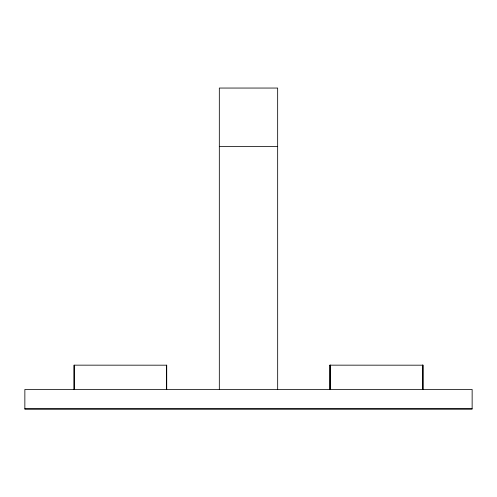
<?xml version="1.0" encoding="UTF-8"?>
<svg xmlns="http://www.w3.org/2000/svg" width="497" height="497" viewBox="0 0 497 497"><rect width="100%" height="100%" fill="white"/><g stroke="black" fill="none" stroke-linecap="round" stroke-linejoin="round"><path stroke-width="0.75" d="M24.85 408.95L24.862 389.462L472.15 389.462L472.138 408.95L24.85 408.95L472.15 408.907M219.32 146.391L277.661 146.391M329.958 365.158L423.276 365.189L423.276 389.499M422.444 365.158L422.444 389.468M422.413 365.158L422.413 389.468M330.17 365.158L330.17 389.468M330.126 365.158L330.126 389.468M330.002 365.158L329.958 389.468M277.674 389.48L277.661 88.05L219.32 88.05L219.326 389.486M166.719 389.499L166.719 365.189L73.96 365.158L73.96 389.468M166.414 365.158L166.414 389.468M74.264 365.189L74.264 389.499M422.624 389.468L422.624 365.158L422.593 389.468"/></g></svg>
